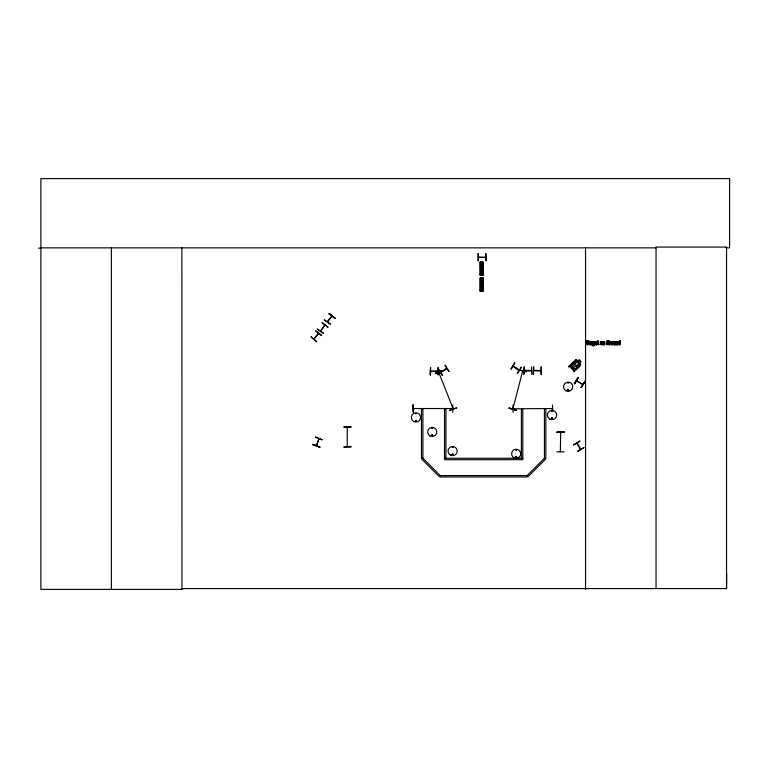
<?xml version="1.0" encoding="UTF-8"?>
<svg xmlns="http://www.w3.org/2000/svg" width="768" height="768" viewBox="0 0 768 768"><rect width="100%" height="100%" fill="white"/><g stroke="black" fill="none" stroke-linecap="round" stroke-linejoin="round"><path stroke-width="1.15" d="M726.01 247.862L729.6 247.862L729.6 178.618L40.877 178.618L40.877 589.382L181.978 589.382L181.882 588.576L726.538 588.576L726.643 573.725M582.883 384.442L576.557 380.813L582.71 384.432M512.534 408.97L512.736 408.182L512.784 409.037M522.461 371.741L522.701 371.011L512.851 408.902M438.97 373.066L438.73 372.326L439.296 372.96M513.043 366.269L518.899 370.262M518.458 369.869L519.149 370.032L513.158 365.962M415.565 413.635L416.352 413.53L415.613 413.722M416.602 421.046C415.555 418.301 414.854 423.254 416.678 420.874M431.856 428.131L432.605 427.93L431.942 428.314M432.739 435.504C431.856 433.709 431.645 436.752 432.634 435.59M451.91 454.531C453.754 452.16 453.005 457.094 451.987 454.358M452.122 454.531L453.053 454.282L452.4 454.906M515.702 457.066C516.586 458.861 516.797 455.818 515.808 456.979M516.893 457.2C515.05 459.341 515.798 455.078 516.826 457.027M551.338 418.262C552.566 420.816 552.95 416.496 551.453 418.118M552.47 418.445C551.078 420.038 552.067 416.592 552.403 418.666M567.677 390.019C568.522 391.958 568.838 388.474 567.715 390.144M568.819 390.144C566.794 392.448 568.166 387.475 568.733 390.48M446.966 368.698L440.602 372.221L441.466 372.086M446.198 368.736L446.784 368.419L440.602 372.221M446.909 368.707L440.669 372.48M595.642 342.922L596.467 342.125M594.586 341.789C596.438 345.725 591.034 346.598 594.413 344.563C593.242 345.427 591.456 342.72 593.395 341.731A1.306 1.075 -90 0 1 594.182 341.914L594.816 341.789L594.797 344.707L593.76 345.773M313.93 339.072L314.602 338.755M324.278 325.69L324.778 325.037L320.592 330.979M328.147 321.235L327.533 321.888M331.584 316.781L331.824 315.926L327.398 321.59M560.707 432.518L560.333 451.786L560.717 451.469M522.768 371.789L522.95 371.078M315.523 437.078L322.32 439.862L315.504 437.107M316.598 445.565L318.979 438.701L316.33 445.555M347.222 446.419L347.27 427.507M431.616 435.206C434.17 433.507 431.549 437.952 431.789 434.909M516.499 450.134C515.971 448.445 515.683 451.382 516.538 449.866M567.869 382.618C567.754 384.365 569.27 381.869 567.802 382.81M580.685 361.622L579.302 362.928L580.512 364.042L580.579 365.146L576.97 368.563L575.059 369.226L571.171 365.117L572.045 363.274M571.258 365.117L572.102 363.331M318.691 333.466L313.997 338.928M318.422 333.264L318.173 334.003M320.352 330.701L320.928 330.499M331.997 316.253L327.658 321.792M430.608 371.251L437.942 371.203M452.602 408.806L451.958 408.787M552.298 408.806L551.683 408.816M485.674 257.395L478.56 257.069M438.749 372.49L439.258 372.893M438.758 372.403L453.168 408.778M578.381 377.51L574.397 383.683L578.342 377.482M574.426 383.702L578.054 377.328M574.666 383.837L578.294 377.462M581.174 387.542L585.12 381.341L581.136 387.523M581.222 387.571L584.851 381.187M600.682 342.115L600.547 344.141L601.69 344.755A1.152 0.95 -90 0 0 602.237 344.381L602.237 342.106A1.142 0.941 -90 0 0 601.69 341.731L601.229 341.712M611.405 342.115L611.27 344.141L612.413 344.755A1.152 0.95 -90 0 0 612.96 344.381L612.96 342.106A1.142 0.941 -90 0 0 612.413 341.731L611.952 341.712M513.658 366.643L513.216 366.01L519.034 370.349M517.181 373.277L521.27 367.19M517.402 373.43L521.53 367.363M416.314 421.219C415.642 419.165 415.91 422.093 415.747 421.248M452.938 447.475L452.333 447.005L452.803 447.6M322.224 322.55L328.013 327.062M329.021 313.757L334.829 318.25M313.978 339.014L318.298 333.37M320.573 330.941L325.046 325.238M321.427 335.587L315.677 331.018M323.299 333.168L317.242 329.002L323.261 333.206M330.336 324.058L324.288 319.891L330.307 324.096M437.942 371.453L430.608 371.501M413.395 408.528L452.698 408.528L451.958 408.528M414.115 408.806L413.424 408.816M513.763 408.49L513.101 408.787L552.394 408.528L551.683 408.509M524.419 370.416L531.61 370.79L524.342 370.714M595.709 341.942L595.258 343.603L595.93 344.669M591.562 344.698L591.562 342.634L592.426 342.288M591.562 341.789L591.158 344.698L591.792 344.698L592.262 342.317M609.869 344.698L610.406 342.374M609.869 341.789L609.466 344.698L610.099 344.698L610.243 342.48M591.562 342.221C592.57 341.088 593.03 342.902 592.109 341.818M609.869 342.221C610.8 340.906 611.242 342.989 610.733 341.808M620.006 344.4L618.864 344.755M603.11 341.789L604.07 341.712M603.11 342.115L604.397 341.99L604.589 344.698M616.282 341.789L617.654 342.144L617.76 344.698M616.282 342.115L617.414 341.722M615.13 344.698L614.544 344.678M615.13 344.371L614.016 344.765M577.795 361.258L575.645 359.866L568.512 366.643L568.915 367.075L569.606 366.422L573.984 371.059L573.811 371.942L579.754 366.336L579.35 365.904M576.624 360L575.616 359.904M579.398 362.947L580.79 361.632L579.13 359.885L577.757 361.296L576.48 360.845L573.965 363.226L573.715 365.117L575.261 366.749L577.171 366.605L579.677 364.224L579.302 362.928M580.512 364.042L576.595 360.067M580.541 365.069L576.922 368.496L575.069 369.149M590.419 344.698L589.901 344.64M590.419 344.39L588.806 344.39A0.998 0.816 -90 0 1 588.682 343.853C588.317 342.432 590.995 343.315 590.256 342.25M594.413 344.314L593.683 344.63M619.622 344.122L620.006 342.307L619.248 342.154M620.006 343.987L619.008 344.294M593.904 342.182L594.413 342.307C595.306 346.214 591.206 342.806 593.885 342.144M594.413 343.91L593.357 343.939L593.741 342.163M590.189 343.978C591.504 342.25 588.595 345.59 589.709 343.296M590.419 343.978L589.738 344.304M596.88 344.093L597.264 344.515L595.939 344.736M597.235 343.987L596.208 344.342L595.642 343.296M603.11 344.698L603.11 342.528L603.965 342.173M603.11 342.528L604.051 342.298L604.186 344.698L604.819 344.698L604.771 342.336L604.003 341.722M616.282 344.698L616.282 342.528L617.136 342.173M616.282 342.528L617.51 342.394L617.597 344.698M614.592 344.208L615.13 341.789M615.13 343.958L614.275 344.314L614.045 341.789L613.411 341.789L613.469 344.179L614.246 344.765M619.2 342.23L619.123 344.246M612.221 344.285C613.987 340.704 609.37 343.085 612.182 344.352M551.827 410.861L552.029 411.61L552.029 410.842M601.181 342.202L601.066 344.198M611.904 342.202L612.029 344.342M593.856 345.302L594.182 344.314M573.658 444.941L579.888 441.062M577.574 451.286L583.824 447.437M577.738 451.555L583.968 447.667M438.682 369.245L442.522 375.494M444.931 365.395L448.867 371.597M608.746 344.554L609.197 342.749L607.805 342.749L608.774 343.2L608.237 344.294M609.197 344.438L606.797 344.266L606.624 341.568A1.594 1.306 -90 0 1 607.277 340.886L608.131 340.752A2.486 2.045 -90 0 1 608.966 340.963M597.264 344.515L596.669 344.688M598.493 344.285L598.886 344.669L597.552 344.237L597.504 340.954L598.138 340.954L598.138 341.789M589.574 342.902L588.922 343.853A0.998 0.816 -90 0 0 589.046 344.39L589.92 344.746M619.68 344.669L618.307 344.179L618.47 342.115A1.142 0.941 -90 0 1 618.979 341.731A1.325 1.085 -90 0 1 619.776 341.904L620.006 340.646M596.928 344.208L596.026 344.323M619.325 342.173L618.614 343.709L619.699 344.227M601.229 344.352C602.947 343.661 602.467 340.205 601.075 344.342M612.096 344.342L612.787 342.749L611.798 342.144M435.427 373.613L442.118 370.55L435.437 373.632M435.302 373.286L442.128 370.589M435.398 373.536L442.224 370.838M452.928 408.125L452.918 408.902M456.614 407.923L449.654 410.275L456.624 407.952M588.902 342.346L589.517 342.202M595.661 341.818L596.342 341.712M607.814 340.781L607.507 340.886A1.594 1.306 -90 0 0 606.854 341.568L606.72 343.632L607.805 344.746M608.717 344.659L607.901 344.774M589.43 341.77L588.883 342.346L589.843 341.722M590.054 343.219L589.133 343.622L589.786 344.323M513.254 408.451L513.84 408.528M598.886 344.227L597.965 344.141L597.907 342.192L598.886 341.789L597.907 341.789L597.907 340.954M481.469 275.155L481.498 274.627M481.469 290.957L481.536 290.323M614.659 344.285L614.131 344.294M589.286 342.202L590.189 342.787M524.419 370.378L531.6 370.454M614.592 344.755L613.699 344.179L613.642 341.789M452.794 455.165L452.294 455.098M608.083 341.194C606.336 341.069 606.374 344.506 608.112 344.323M589.824 343.219L590.419 343.171M612.182 341.712L611.722 341.731A1.162 0.95 -90 0 0 611.174 342.115L611.04 344.141L612.182 344.774M596.678 344.746C594.509 345.37 594.413 341.309 596.554 341.731C599.29 343.363 593.549 343.258 596.266 344.323M593.942 345.35L592.829 345.158M608.477 344.294C606.557 344.765 606.547 340.771 608.448 341.251M576.902 442.963L580.704 449.059M412.963 404.986L413.424 412.33L413.002 404.986M513.072 404.986L513.024 412.33M413.549 408.816L414.134 408.778M452.717 412.32L452.774 404.986M351.062 427.037L343.718 426.902L351.062 426.883M564.182 431.952L556.848 432.163L564.182 431.942M556.838 432.115L564.182 432.115M556.848 451.814L564.182 451.843M38.4 248.15L40.877 248.141M40.877 247.862L656.045 247.862M485.75 253.594L486.125 260.938L485.846 253.594M478.483 257.395L485.75 257.472M478.406 260.938L478.301 253.594M480.211 262.08L483.043 262.061L483.034 275.328L480.211 275.338L480.211 262.08L480.384 275.338M480.403 263.424L482.851 263.424M480.403 264.317L482.851 264.317M480.403 265.661L482.851 265.661M480.403 266.861L482.851 266.861M480.403 268.205L482.851 268.205M480.403 273.974L482.851 273.974M479.99 274.358L483.254 274.358M479.99 274.454L483.254 274.454M480.403 279.226L482.851 279.226M480.403 280.118L482.851 280.118M480.403 281.462L482.851 281.462M480.403 282.662L482.851 282.662M480.403 284.006L482.851 284.006M480.403 289.776L482.851 289.776M479.99 290.256L483.254 290.16M480.211 291.139L483.043 291.12L483.034 277.862L480.211 277.872L480.211 291.139L480.403 277.872M608.506 341.376C609.466 342.49 609.034 340.09 608.947 341.702M594.413 342.307L594.182 343.91M619.507 342.192L620.006 342.307M608.774 344.198L608.544 343.2M592.81 345.677L593.741 345.802M524.266 366.912L523.891 374.256M531.6 366.912L531.706 374.256M540.883 370.426L533.712 370.454L540.989 370.79M540.989 370.714L533.645 370.714M523.853 374.256L524.208 366.912M540.979 374.256L541.085 366.912M444.518 458.256L522.806 458.256M616.906 342.173L617.357 344.698L618 344.698L617.942 342.336L617.174 341.722M603.734 342.173L604.339 342.394L604.416 344.698M589.613 341.722L590.803 342.451L590.822 344.698L590.189 344.39M432.259 436.032L431.616 435.542M580.474 449.328L576.73 443.251M593.654 342.144L594.134 342.182M598.541 344.323L598.138 342.192M526.387 371.923L519.13 369.926M509.078 408.173L516.182 410.026M598.282 344.736L597.235 342.192L597.734 340.954M596.323 341.731L597.072 343.296M312.95 444.499L319.891 446.899M312.864 444.749L319.795 447.149M614.362 344.294L613.814 341.789M601.738 342.202L600.614 342.749L601.181 344.285M590.026 341.77L590.592 344.698M608.218 341.251L609.139 341.702M609.178 341.078L608.736 340.963A2.486 2.045 -90 0 0 607.901 340.752M596.362 342.173L596.678 342.922M593.338 344.554L592.829 342.874L593.626 341.731A1.306 1.075 -90 0 1 594.413 341.914M329.251 313.459L335.059 317.952M334.896 318.163L329.088 313.68L334.858 318.211M322.042 322.79L327.85 327.283M315.85 330.806L321.658 335.29M618.922 344.678L618.701 342.115A1.142 0.941 -90 0 1 619.21 341.731A1.325 1.085 -90 0 1 620.006 341.904M579.091 359.923L580.752 361.67M571.296 365.088L575.107 369.11M570.221 365.837L576.595 360.432L570.144 365.914L574.483 370.502L580.33 364.358L574.579 370.416M579.917 441.101L573.667 444.96M445.248 365.203L449.098 371.453M438.595 369.302L442.483 375.523M438.998 372.307L439.238 372.922M452.909 408.192L453.149 408.806M552.787 411.274L552.422 404.986M438.298 367.661L437.971 374.995L437.971 367.661M430.483 367.709L430.579 375.043M413.27 404.986L413.376 412.33M726.538 588.576L726.538 247.066L656.045 247.066L656.045 588.576M620.179 340.646L620.179 344.698M619.776 341.904L619.776 340.646L620.41 340.646L620.41 344.698L619.776 344.4M619.776 342.307L619.776 343.987M616.512 342.115L615.878 341.789L615.878 344.698L616.512 344.698L616.512 342.528M616.109 341.789L616.109 344.698M615.293 341.789L615.293 344.698M614.89 343.958L614.89 341.789L615.533 341.789L615.533 344.698L614.89 344.371M609.696 341.789L609.696 344.698M608.957 342.749L608.957 344.438M603.341 342.115L602.707 341.789L602.707 344.698L603.341 344.698L603.341 342.528M602.938 341.789L602.938 344.698M597.034 343.987L597.034 344.515M593.04 345.158L593.04 345.677M591.389 341.789L591.389 344.698M587.722 341.28L587.722 344.698L587.069 344.698L587.069 341.28M587.491 344.698L587.491 341.28L588.797 340.819L585.994 340.819L587.299 341.28L587.299 344.698M585.542 247.862L585.542 589.382M541.354 366.912L541.354 374.256M533.539 366.912L533.539 374.256M521.386 458.256L521.386 409.325L522.806 409.325L522.806 459.686L444.518 459.686L444.518 409.325L445.949 409.325L445.949 458.256M482.851 262.061L482.851 275.328M482.851 277.862L482.851 291.12M482.717 275.328L482.669 262.061L482.659 275.328M482.717 277.862L482.669 291.12L482.659 277.862M482.352 262.061L482.371 275.328M482.371 277.862L482.4 291.12M482.246 275.328L482.189 262.061L482.179 275.328M482.246 291.12L482.189 277.862L482.179 291.12M481.997 275.328L481.248 275.328M481.997 291.12L481.248 291.12M481.075 275.338L481.075 262.08L480.902 275.338M481.075 291.139L481.075 277.872L480.902 291.139M480.749 262.08L480.854 275.338M480.883 277.872L480.854 291.139M480.586 262.08L480.595 275.338M480.691 277.872L480.701 291.139M480.538 262.08L480.432 275.338M480.432 277.872L480.538 291.139M478.032 253.594L478.032 260.938M181.872 247.862L181.978 589.382M111.379 247.862L111.379 589.382M600.576 342.106A1.142 0.941 -90 0 1 601.123 341.731M612.182 341.731A1.142 0.941 -90 0 1 612.73 342.106L612.73 344.381A1.152 0.95 -90 0 1 612.182 344.755M611.299 342.106A1.142 0.941 -90 0 1 611.846 341.731M602.294 343.248L602.006 344.381A1.152 0.95 -90 0 1 601.459 344.755L600.317 344.141L600.451 342.115A1.162 0.95 -90 0 1 600.998 341.731L601.459 341.712A1.142 0.941 -90 0 1 602.006 342.106L602.294 343.248M481.094 267.389C481.766 269.472 482.717 265.93 481.094 267.389M481.094 283.19C481.766 285.274 482.717 281.731 481.094 283.19M595.478 342.595C597.312 344.333 596.976 340.934 595.478 342.595M509.107 408.077L516.115 410.294L509.107 408.077M312.989 444.403L319.786 447.187L312.989 444.403M514.762 362.813L510.998 369.13L514.762 362.813M311.126 336.912L316.685 341.722L311.126 336.912M413.501 408.499L414.134 408.528L413.549 408.49M422.909 458.256L421.901 459.264L439.2 476.563L440.208 475.555L527.126 475.555L528.134 476.563L545.434 459.264L544.426 458.256L544.426 409.325L545.846 409.325L545.846 458.256L544.426 458.256L527.126 475.555L527.126 476.986L440.208 476.986L440.208 475.555L422.909 458.256L422.909 409.325L421.478 409.325L421.478 458.256L422.909 458.256M577.306 361.718L574.8 364.099L576.336 365.731L578.851 363.35L577.306 361.718M579.158 360.528L578.707 360.95L579.696 361.997L580.147 361.574L579.158 360.528M437.875 371.395L430.656 371.482L437.866 371.453M430.579 367.709L430.224 375.043L430.56 367.709M351.062 446.784L343.728 446.966L351.062 446.736M533.645 366.912L533.27 374.256L533.645 366.912M429.974 435.898A4.57 4.57 0 0 0 436.819 431.942A4.57 4.57 0 0 0 429.974 427.987A4.57 4.57 0 0 0 429.974 435.898M549.706 419.03A4.646 4.646 0 0 0 556.666 415.018A4.646 4.646 0 0 0 549.706 410.995A4.646 4.646 0 0 0 549.706 419.03M413.645 421.459A4.646 4.646 0 0 0 420.605 417.437A4.646 4.646 0 0 0 413.645 413.424A4.646 4.646 0 0 0 413.645 421.459M513.907 457.709A4.55 4.55 0 0 0 520.733 453.763A4.55 4.55 0 0 0 513.907 449.827A4.55 4.55 0 0 0 513.907 457.709M450.336 455.059A4.57 4.57 0 0 0 457.19 451.094A4.57 4.57 0 0 0 450.336 447.139A4.57 4.57 0 0 0 450.336 455.059M565.862 390.691A4.589 4.589 0 0 0 572.746 386.717A4.589 4.589 0 0 0 565.862 382.742A4.589 4.589 0 0 0 565.862 390.691"/></g></svg>
